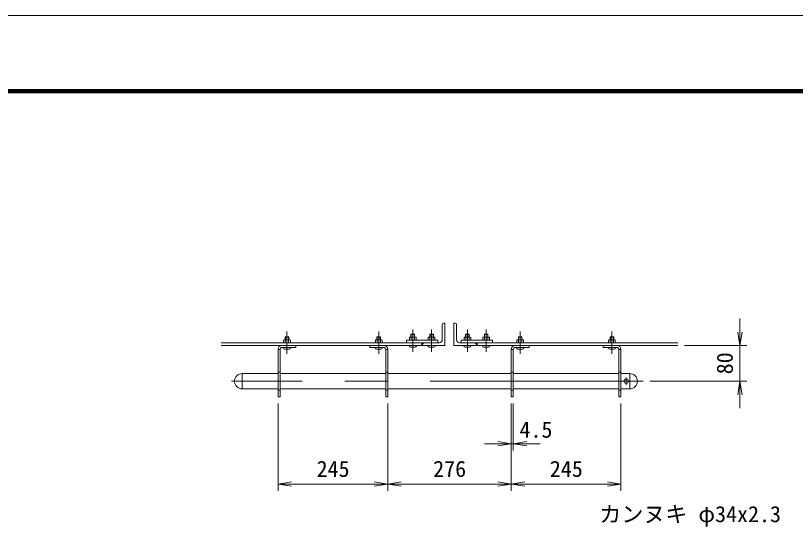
# Model space of a CAD drawing. Units: millimetres, scale not verified, with parts at other scales. Extents: x -6300 to 6300, y -4455 to 4455.
# Drawn here: x 955 to 4439, y 2159 to 4455 of the extents above; entities that cross this region are included whole.
import ezdxf
from ezdxf.enums import TextEntityAlignment as Align

# ---------------------------------------------------------------- set-up
doc = ezdxf.new("R2010")
doc.units = ezdxf.units.MM
doc.header["$LTSCALE"] = 30
doc.linetypes.add('DASHED', pattern=[7.5, 6, -1.5])
doc.linetypes.add('USER1', pattern=[50.8, 31.75, -6.35, 6.35, -6.35])
for name, color, linetype, lineweight in [('0-0_D-TTL', 7, 'Continuous', 9), ('0-2_D-STR1', 1, 'Continuous', 18), ('0-3_D-STR3', 3, 'Continuous', 13), ('0-4_D-BMK', 2, 'USER1', 13), ('0-5_D-STR-DIM', 7, 'Continuous', 9), ('0-7_0', 7, 'Continuous', 9), ('0-8_D-STR-TXT', 7, 'Continuous', 9)]:
    doc.layers.add(name, color=color, linetype=linetype, lineweight=lineweight)
doc.styles.add('ＭＳ ゴシック', font='')
doc.styles.get('ＭＳ ゴシック').set_extended_font_data('MS Gothic')

# ---------------------------------------------------------------- blocks, each defined once
blk = doc.blocks.new('_Open')
at = {"layer": '0-7_0'}
blk.add_line((-30, 5), (0, 0), dxfattribs=at)
blk.add_lwpolyline([(-30, -5), (0, 0), (-30, 0)], dxfattribs=at)

msp = doc.modelspace()

# ---------------------------------------------------------------- linework, layer by layer
at = {"layer": '0-0_D-TTL', "color": 2, "lineweight": 18}
msp.add_lwpolyline([(-6300, 4455), (6300, 4455), (6300, -4455), (-6300, -4455)], close=True, dxfattribs=at)
at = {"layer": '0-0_D-TTL'}
for points in [[(-5895, 4125), (5895, 4125), (5895, -4125), (-5895, -4125)], [(-5891.25, 4121.25), (5891.25, 4121.25), (5891.25, -4121.25), (-5891.25, -4121.25)], [(-5887.5, 4117.5), (5887.5, 4117.5), (5887.5, -4117.5), (-5887.5, -4117.5)], [(-5883.75, 4113.75), (5883.75, 4113.75), (5883.75, -4113.75), (-5883.75, -4113.75)], [(-5880, 4110), (5880, 4110), (5880, -4110), (-5880, -4110)]]:
    msp.add_lwpolyline(points, close=True, dxfattribs=at)
at = {"layer": '0-2_D-STR1'}
for p, q in [((2861.03, 3006.05), (2861.03, 3072.05)), ((2870.03, 3081.05), (2873.03, 3081.05)), ((2873.03, 3081.05), (2873.03, 2981.05)), ((2913.03, 3081.05), (2913.03, 2981.05)), ((2913.03, 3081.05), (2916.03, 3081.05)), ((2925.03, 3072.05), (2925.03, 3006.05)), ((2773.03, 2981.05), (2773.03, 2984.05)), ((2773.03, 2981.05), (2873.03, 2981.05)), ((2782.03, 2993.05), (2848.03, 2993.05)), ((2913.03, 2981.05), (3013.03, 2981.05)), ((2938.03, 2993.05), (3004.03, 2993.05)), ((3013.03, 2984.05), (3013.03, 2981.05))]:
    msp.add_line(p, q, dxfattribs=at)
for centre, radius, start, end in [((2870.03, 3072.05), 9, 90, 180), ((2916.03, 3072.05), 9, 0, 90), ((2848.03, 3006.05), 13, 270, 0), ((2938.03, 3006.05), 13, 180, 270), ((2782.03, 2984.05), 9, 90, 180), ((3004.03, 2984.05), 9, 0, 90)]:
    msp.add_arc(centre, radius, start, end, dxfattribs=at)
at = {"layer": '0-3_D-STR3'}
for p, q in [((2154.04, 3006.05), (2152.03, 3004.89)), ((2152.03, 3004.89), (2152.03, 2993.05)), ((2180.01, 3006.05), (2154.04, 3006.05)), ((2159.03, 3018.05), (2160.03, 3019.05)), ((2159.03, 3006.05), (2159.03, 3018.05)), ((2159.03, 3018.05), (2175.03, 3018.05)), ((2159.54, 3004.89), (2159.54, 2993.05)), ((2160.03, 3006.05), (2160.03, 3019.05)), ((2160.03, 3019.05), (2174.03, 3019.05)), ((2174.03, 3006.05), (2174.03, 3019.05)), ((2174.03, 3019.05), (2175.03, 3018.05)), ((2174.51, 3004.89), (2174.51, 2993.05)), ((2175.03, 3006.05), (2175.03, 3018.05)), ((2180.01, 3006.05), (2182.03, 3004.89)), ((2182.03, 3004.89), (2182.03, 2993.05)), ((2564.05, 3006.05), (2562.03, 3004.89)), ((2562.03, 3004.89), (2562.03, 2993.05)), ((2590.02, 3006.05), (2564.05, 3006.05)), ((2569.03, 3018.05), (2570.03, 3019.05)), ((2569.03, 3006.05), (2569.03, 3018.05)), ((2569.03, 3018.05), (2585.03, 3018.05)), ((2569.55, 3004.89), (2569.55, 2993.05)), ((2570.03, 3006.05), (2570.03, 3019.05)), ((2570.03, 3019.05), (2584.03, 3019.05)), ((2584.03, 3006.05), (2584.03, 3019.05)), ((2584.03, 3019.05), (2585.03, 3018.05)), ((2584.52, 3004.89), (2584.52, 2993.05)), ((2585.03, 3006.05), (2585.03, 3018.05)), ((2590.02, 3006.05), (2592.03, 3004.89)), ((2592.03, 3004.89), (2592.03, 2993.05)), ((2716.05, 3018.05), (2714.03, 3016.89)), ((2714.03, 3016.89), (2714.03, 3005.05)), ((2742.02, 3018.05), (2716.05, 3018.05)), ((2721.03, 3030.05), (2722.03, 3031.05)), ((2721.03, 3018.05), (2721.03, 3030.05)), ((2721.03, 3030.05), (2737.03, 3030.05)), ((2721.55, 3016.89), (2721.55, 3005.05)), ((2722.03, 3018.05), (2722.03, 3031.05)), ((2722.03, 3031.05), (2736.03, 3031.05)), ((2736.03, 3018.05), (2736.03, 3031.05)), ((2736.03, 3031.05), (2737.03, 3030.05)), ((2736.52, 3016.89), (2736.52, 3005.05)), ((2737.03, 3018.05), (2737.03, 3030.05)), ((2742.02, 3018.05), (2744.03, 3016.89)), ((2744.03, 3016.89), (2744.03, 3005.05)), ((2800.05, 3018.05), (2798.03, 3016.89)), ((2798.03, 3016.89), (2798.03, 3005.05)), ((2826.02, 3018.05), (2800.05, 3018.05)), ((2805.03, 3030.05), (2806.03, 3031.05)), ((2805.03, 3018.05), (2805.03, 3030.05)), ((2805.03, 3030.05), (2821.03, 3030.05)), ((2805.55, 3016.89), (2805.55, 3005.05)), ((2806.03, 3018.05), (2806.03, 3031.05)), ((2806.03, 3031.05), (2820.03, 3031.05)), ((2820.03, 3018.05), (2820.03, 3031.05)), ((2820.03, 3031.05), (2821.03, 3030.05)), ((2820.52, 3016.89), (2820.52, 3005.05)), ((2821.03, 3018.05), (2821.03, 3030.05)), ((2826.02, 3018.05), (2828.03, 3016.89)), ((2828.03, 3016.89), (2828.03, 3005.05)), ((2960.05, 3018.05), (2958.03, 3016.89)), ((2958.03, 3016.89), (2958.03, 3005.05)), ((2960.05, 3018.05), (2986.02, 3018.05)), ((2966.03, 3031.05), (2965.03, 3030.05)), ((2965.03, 3018.05), (2965.03, 3030.05)), ((2981.03, 3030.05), (2965.03, 3030.05)), ((2965.55, 3016.89), (2965.55, 3005.05)), ((2966.03, 3018.05), (2966.03, 3031.05)), ((2980.03, 3031.05), (2966.03, 3031.05)), ((2980.03, 3018.05), (2980.03, 3031.05)), ((2981.03, 3030.05), (2980.03, 3031.05)), ((2980.52, 3016.89), (2980.52, 3005.05)), ((2981.03, 3018.05), (2981.03, 3030.05)), ((2986.02, 3018.05), (2988.03, 3016.89)), ((2988.03, 3016.89), (2988.03, 3005.05)), ((3044.05, 3018.05), (3042.03, 3016.89)), ((3042.03, 3016.89), (3042.03, 3005.05)), ((3044.05, 3018.05), (3070.02, 3018.05)), ((3050.03, 3031.05), (3049.03, 3030.05)), ((3049.03, 3018.05), (3049.03, 3030.05)), ((3065.03, 3030.05), (3049.03, 3030.05)), ((3049.55, 3016.89), (3049.55, 3005.05)), ((3050.03, 3018.05), (3050.03, 3031.05)), ((3064.03, 3031.05), (3050.03, 3031.05)), ((3064.03, 3018.05), (3064.03, 3031.05)), ((3065.03, 3030.05), (3064.03, 3031.05)), ((3064.52, 3016.89), (3064.52, 3005.05)), ((3065.03, 3018.05), (3065.03, 3030.05)), ((3070.02, 3018.05), (3072.03, 3016.89)), ((3072.03, 3016.89), (3072.03, 3005.05)), ((3085.03, 3005.05), (3085.03, 2993.05)), ((3196.05, 3006.05), (3194.03, 3004.89)), ((3194.03, 3004.89), (3194.03, 2993.05)), ((3222.02, 3006.05), (3196.05, 3006.05)), ((3201.03, 3018.05), (3202.03, 3019.05)), ((3201.03, 3006.05), (3201.03, 3018.05)), ((3201.03, 3018.05), (3217.03, 3018.05)), ((3201.55, 3004.89), (3201.55, 2993.05)), ((3202.03, 3006.05), (3202.03, 3019.05)), ((3202.03, 3019.05), (3216.03, 3019.05)), ((3216.03, 3006.05), (3216.03, 3019.05)), ((3216.03, 3019.05), (3217.03, 3018.05)), ((3216.52, 3004.89), (3216.52, 2993.05)), ((3217.03, 3006.05), (3217.03, 3018.05)), ((3222.02, 3006.05), (3224.03, 3004.89)), ((3224.03, 3004.89), (3224.03, 2993.05)), ((3606.05, 3006.05), (3604.03, 3004.89)), ((3604.03, 3004.89), (3604.03, 2993.05)), ((3632.02, 3006.05), (3606.05, 3006.05)), ((3611.03, 3018.05), (3612.03, 3019.05)), ((3611.03, 3006.05), (3611.03, 3018.05)), ((3611.03, 3018.05), (3627.03, 3018.05)), ((3611.55, 3004.89), (3611.55, 2993.05)), ((3612.03, 3006.05), (3612.03, 3019.05)), ((3612.03, 3019.05), (3626.03, 3019.05)), ((3626.03, 3006.05), (3626.03, 3019.05)), ((3626.03, 3019.05), (3627.03, 3018.05)), ((3626.52, 3004.89), (3626.52, 2993.05)), ((3627.03, 3006.05), (3627.03, 3018.05)), ((3632.02, 3006.05), (3634.03, 3004.89)), ((3634.03, 3004.89), (3634.03, 2993.05)), ((2841.03, 2993.05), (1873.03, 2993.05)), ((2769.03, 2981.05), (1873.03, 2981.05)), ((2127.03, 2751.05), (2127.03, 2963.05)), ((2136.03, 2963.05), (2127.03, 2963.05)), ((2136.03, 2751.05), (2136.03, 2963.05)), ((2207.03, 2972.05), (2145.03, 2972.05)), ((2151.03, 2970.05), (2151.03, 2972.05)), ((2157.03, 2964.05), (2177.03, 2964.05)), ((2183.03, 2970.05), (2183.03, 2972.05)), ((2207.03, 2972.05), (2207.03, 2981.05)), ((2537.03, 2972.05), (2537.03, 2981.05)), ((2537.03, 2972.05), (2599.03, 2972.05)), ((2561.03, 2970.05), (2561.03, 2972.05)), ((2567.03, 2964.05), (2587.03, 2964.05)), ((2593.03, 2970.05), (2593.03, 2972.05)), ((2608.03, 2963.05), (2617.03, 2963.05)), ((2608.03, 2751.05), (2608.03, 2963.05)), ((2617.03, 2751.05), (2617.03, 2963.05)), ((2713.03, 2979.05), (2713.03, 2981.05)), ((2719.03, 2973.05), (2739.03, 2973.05)), ((2745.03, 2979.05), (2745.03, 2981.05)), ((2769.03, 2981.05), (2769.03, 2993.05)), ((2797.03, 2979.05), (2797.03, 2981.05)), ((2803.03, 2973.05), (2823.03, 2973.05)), ((2829.03, 2979.05), (2829.03, 2981.05)), ((3913.03, 2993.05), (2945.03, 2993.05)), ((2957.03, 2979.05), (2957.03, 2981.05)), ((2983.03, 2973.05), (2963.03, 2973.05)), ((2989.03, 2979.05), (2989.03, 2981.05)), ((3017.03, 2981.05), (3017.03, 2993.05)), ((3017.03, 2981.05), (3913.03, 2981.05)), ((3041.03, 2979.05), (3041.03, 2981.05)), ((3067.03, 2973.05), (3047.03, 2973.05)), ((3073.03, 2979.05), (3073.03, 2981.05)), ((3169.03, 2751.05), (3169.03, 2963.05)), ((3178.03, 2963.05), (3169.03, 2963.05)), ((3178.03, 2751.05), (3178.03, 2963.05)), ((3249.03, 2972.05), (3187.03, 2972.05)), ((3193.03, 2970.05), (3193.03, 2972.05)), ((3199.03, 2964.05), (3219.03, 2964.05)), ((3225.03, 2970.05), (3225.03, 2972.05)), ((3249.03, 2972.05), (3249.03, 2981.05)), ((3579.03, 2972.05), (3579.03, 2981.05)), ((3579.03, 2972.05), (3641.03, 2972.05)), ((3603.03, 2970.05), (3603.03, 2972.05)), ((3609.03, 2964.05), (3629.03, 2964.05)), ((3635.03, 2970.05), (3635.03, 2972.05)), ((3650.03, 2963.05), (3659.03, 2963.05)), ((3650.03, 2751.05), (3650.03, 2963.05)), ((3659.03, 2751.05), (3659.03, 2963.05)), ((1966.53, 2855.05), (1966.53, 2787.05)), ((2127.03, 2855.05), (1966.53, 2855.05)), ((2608.03, 2855.05), (2136.03, 2855.05)), ((3169.03, 2855.05), (2617.03, 2855.05)), ((3650.03, 2855.05), (3178.03, 2855.05)), ((3698.53, 2855.05), (3659.03, 2855.05)), ((3698.53, 2855.05), (3698.53, 2787.05)), ((2127.03, 2787.05), (1966.53, 2787.05)), ((2608.03, 2787.05), (2136.03, 2787.05)), ((3169.03, 2787.05), (2617.03, 2787.05)), ((3650.03, 2787.05), (3178.03, 2787.05)), ((3698.53, 2787.05), (3659.03, 2787.05)), ((2136.03, 2751.05), (2127.03, 2751.05)), ((2608.03, 2751.05), (2617.03, 2751.05)), ((3178.03, 2751.05), (3169.03, 2751.05)), ((3650.03, 2751.05), (3659.03, 2751.05))]:
    msp.add_line(p, q, dxfattribs=at)
at = {"layer": '0-3_D-STR3', "linetype": 'DASHED'}
for p, q in [((2136.03, 2861.05), (2127.03, 2861.05)), ((2608.03, 2861.05), (2617.03, 2861.05)), ((3178.03, 2861.05), (3169.03, 2861.05)), ((3650.03, 2861.05), (3659.03, 2861.05)), ((2136.03, 2781.05), (2127.03, 2781.05)), ((2608.03, 2781.05), (2617.03, 2781.05)), ((3178.03, 2781.05), (3169.03, 2781.05)), ((3650.03, 2781.05), (3659.03, 2781.05))]:
    msp.add_line(p, q, dxfattribs=at)
at = {"layer": '0-3_D-STR3'}
for points in [[(2841.03, 2993.05), (2841.03, 3005.05), (2701.03, 3005.05), (2701.03, 2993.05)], [(2945.03, 2993.05), (2945.03, 3005.05), (3085.03, 3005.05)]]:
    msp.add_lwpolyline(points, dxfattribs=at)
msp.add_circle((3682.53, 2821.05), 10, dxfattribs=at)
for centre, radius, start, end in [((2153.31, 2989.01), 17.05, 68.57467, 87.55496), ((2167.03, 2981.4), 24.66, 72.33186, 107.66814), ((2180.74, 2989.01), 17.05, 92.44504, 111.42533), ((2563.32, 2989.01), 17.05, 68.57467, 87.55496), ((2577.03, 2981.4), 24.66, 72.33186, 107.66814), ((2590.75, 2989.01), 17.05, 92.44504, 111.42533), ((2715.32, 3001.01), 17.05, 68.57467, 87.55496), ((2729.03, 2993.4), 24.66, 72.33186, 107.66814), ((2742.75, 3001.01), 17.05, 92.44504, 111.42533), ((2799.32, 3001.01), 17.05, 68.57467, 87.55496), ((2813.03, 2993.4), 24.66, 72.33186, 107.66814), ((2826.75, 3001.01), 17.05, 92.44504, 111.42533), ((2959.32, 3001.01), 17.05, 68.57467, 87.55496), ((2973.03, 2993.4), 24.66, 72.33186, 107.66814), ((2986.75, 3001.01), 17.05, 92.44504, 111.42533), ((3043.32, 3001.01), 17.05, 68.57467, 87.55496), ((3057.03, 2993.4), 24.66, 72.33186, 107.66814), ((3070.75, 3001.01), 17.05, 92.44504, 111.42533), ((3195.32, 2989.01), 17.05, 68.57467, 87.55496), ((3209.03, 2981.4), 24.66, 72.33186, 107.66814), ((3222.75, 2989.01), 17.05, 92.44504, 111.42533), ((3605.32, 2989.01), 17.05, 68.57467, 87.55496), ((3619.03, 2981.4), 24.66, 72.33186, 107.66814), ((3632.75, 2989.01), 17.05, 92.44504, 111.42533), ((2145.03, 2963.05), 18, 90, 180), ((2145.03, 2963.05), 9, 90, 180), ((2157.03, 2970.05), 6, 180, 270), ((2177.03, 2970.05), 6, 270, 0), ((2567.03, 2970.05), 6, 180, 270), ((2587.03, 2970.05), 6, 270, 0), ((2599.03, 2963.05), 18, 0, 90), ((2599.03, 2963.05), 9, 0, 90), ((2719.03, 2979.05), 6, 180, 270), ((2739.03, 2979.05), 6, 270, 0), ((2803.03, 2979.05), 6, 180, 270), ((2823.03, 2979.05), 6, 270, 0), ((2963.03, 2979.05), 6, 180, 270), ((2983.03, 2979.05), 6, 270, 0), ((3047.03, 2979.05), 6, 180, 270), ((3067.03, 2979.05), 6, 270, 0), ((3187.03, 2963.05), 18, 90, 180), ((3187.03, 2963.05), 9, 90, 180), ((3199.03, 2970.05), 6, 180, 270), ((3219.03, 2970.05), 6, 270, 0), ((3609.03, 2970.05), 6, 180, 270), ((3629.03, 2970.05), 6, 270, 0), ((3641.03, 2963.05), 18, 0, 90), ((3641.03, 2963.05), 9, 0, 90), ((1966.53, 2821.05), 34, 90, 270), ((3698.53, 2821.05), 34, 270, 90)]:
    msp.add_arc(centre, radius, start, end, dxfattribs=at)
at = {"layer": '0-4_D-BMK'}
for p, q in [((2167.03, 2942.87), (2167.03, 3042.87)), ((2577.03, 2942.87), (2577.03, 3042.87)), ((2729.03, 2951.87), (2729.03, 3051.87)), ((2813.03, 2951.87), (2813.03, 3051.87)), ((2973.03, 2951.87), (2973.03, 3051.87)), ((3057.03, 2951.87), (3057.03, 3051.87)), ((3209.03, 2942.87), (3209.03, 3042.87)), ((3619.03, 2942.87), (3619.03, 3042.87)), ((3682.53, 2804.75), (3682.53, 2837.2)), ((3758.93, 2821.05), (1918.93, 2821.05))]:
    msp.add_line(p, q, dxfattribs=at)
at = {"layer": '0-5_D-STR-DIM'}
for p, q in [((4190.83, 3041.05), (4190.83, 3101.05)), ((3943.03, 2981.05), (4220.83, 2981.05)), ((4190.83, 2981.05), (4190.83, 2821.05)), ((3788.93, 2821.05), (4220.83, 2821.05)), ((4190.83, 2761.05), (4190.83, 2701.05)), ((2127.03, 2721.05), (2127.03, 2331.87)), ((2617.03, 2721.05), (2617.03, 2331.87)), ((2617.03, 2721.05), (2617.03, 2331.87)), ((3169.03, 2721.05), (3169.03, 2331.87)), ((3169.03, 2721.05), (3169.03, 2331.87)), ((3169.03, 2721.05), (3169.03, 2511.87)), ((3178.03, 2721.05), (3178.03, 2511.87)), ((3659.03, 2721.05), (3659.03, 2331.87)), ((3109.03, 2541.87), (3049.03, 2541.87)), ((3169.03, 2541.87), (3178.03, 2541.87)), ((3238.03, 2541.87), (3298.03, 2541.87)), ((2187.03, 2361.87), (2557.03, 2361.87)), ((2677.03, 2361.87), (3109.03, 2361.87)), ((3229.03, 2361.87), (3599.03, 2361.87))]:
    msp.add_line(p, q, dxfattribs=at)

# ---------------------------------------------------------------- block references
at = {"layer": '0-5_D-STR-DIM', "xscale": 2, "yscale": 2}
for p, rotation in [((4190.83, 2981.05), 270), ((4190.83, 2821.05), 90), ((3178.03, 2541.87), 180), ((2127.03, 2361.87), 180), ((2617.03, 2361.87), 180), ((3169.03, 2361.87), 180)]:
    msp.add_blockref('_Open', p, dxfattribs=dict(at, rotation=rotation))
for p in [(3169.03, 2541.87), (2617.03, 2361.87), (3169.03, 2361.87), (3659.03, 2361.87)]:
    msp.add_blockref('_Open', p, dxfattribs=at)

# ---------------------------------------------------------------- texts
at = {"layer": '0-5_D-STR-DIM', "style": 'ＭＳ ゴシック'}
msp.add_text('80', height=72.14, rotation=90, dxfattribs=at).set_placement((4180.71, 2852.11), align=Align.BOTTOM_LEFT)
for s, p in [('4.5', (3205.76, 2547.09)), ('245', (2299.51, 2371.99)), ('276', (2820.32, 2371.99)), ('245', (3341.51, 2371.99))]:
    msp.add_text(s, height=72.14, dxfattribs=at).set_placement(p, align=Align.BOTTOM_LEFT)
at = {"layer": '0-8_D-STR-TXT', "style": 'ＭＳ ゴシック'}
msp.add_text('カンヌキ φ34x2.3', height=72.14, dxfattribs=at).set_placement((3562.38, 2169.69), align=Align.BOTTOM_LEFT)

doc.saveas('drawing.dxf')
